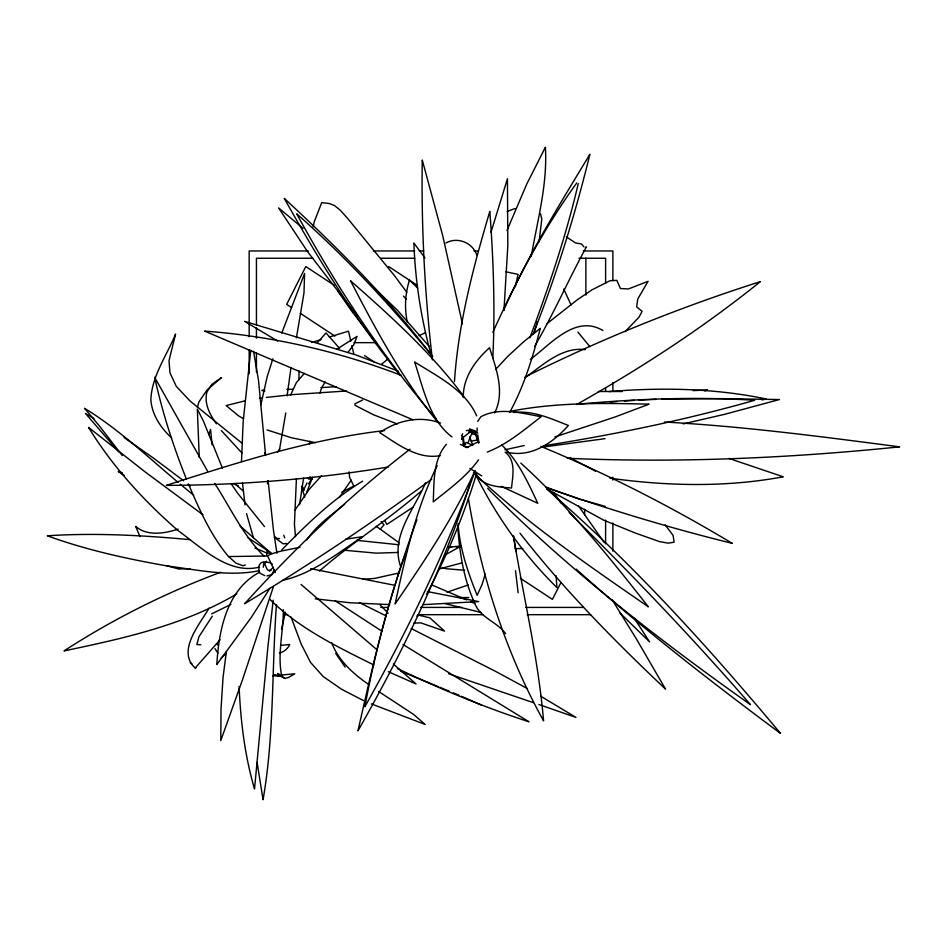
<?xml version="1.0" encoding="UTF-8"?>
<svg xmlns="http://www.w3.org/2000/svg" width="947" height="947" viewBox="0 0 947 947"><rect width="100%" height="100%" fill="white"/><g stroke="black" fill="none" stroke-linecap="round" stroke-linejoin="round"><path stroke-width="1.42" d="M241.485 461.651L243.166 421.687L250.777 350.248M463.249 397.539C463.024 377.557 475.24 360.535 489.552 347.738C496.086 368.454 505.296 392.046 494.606 412.999M296.411 478.709L294.434 524.188L295.488 536.629M492.783 358.333C495.245 309.349 493.458 260.259 489.824 211.394C473.37 266.924 458.277 323.543 454.465 381.546M276.441 604.624C271.694 669.612 274.299 735.357 263.053 799.753L257.111 762.43M283.319 609.655C283.532 631.909 276.974 654.945 281.922 676.774L285 678.431L288.634 677.401L294.801 673.802L280.88 675.081M267.018 551.154L266.675 556.007L228.523 556.564C210.672 535.315 199.403 509.569 188.56 484.272M260.863 404.878L267.243 376.433L272.866 358.83M503.958 310.569L507.829 245.557L507.438 178.77L491.008 232.204M279.495 449.742L285.757 412.975M263.29 567.241L263.775 563.015M287.107 395.929L291.013 367.448M273.186 600.185L267.942 646.399L254.53 788.958C244.752 755.706 240.597 721.046 239.106 686.504M299.56 504.609L303.596 478.069M226.38 651.572L223.03 677.543L221.018 709.173L220.781 740.601L242.444 679.899L273.517 586.442M267.433 483.763L267.835 480.946M539.068 241.816L541.791 219.1L540.548 213.738M309.385 444.072L309.882 441.231M296.435 337.771L303.987 292.907L304.579 273.482L281.756 333.095M531.267 256.14C537.529 220.142 547.638 184.097 545.389 147.247L526.745 184.085L506.976 230.5M313.208 226.83L314.262 221.728L321.72 202.634L328.881 203.439L334.421 205.487L340.068 210.033L347.549 218.343L394.662 275.897L406.855 292.351M285.39 612.153L281.626 629.045M515.298 286.87L518.068 274.381L505.911 271.789M578.274 183.576C566.034 236.099 548.656 287.296 529.87 337.795M536.476 324.395L537.115 321.862M274.18 569.81L271.765 574.758L266.936 575.93M197.45 407.234L198.953 401.836L207.251 389.726L221.491 377.581L211.879 384.352L206.908 392.046C203.913 403.529 209.891 414.691 216.401 423.783M533.919 333.486L536.12 325.697M476.021 475.501C463.391 516.529 446.7 556.386 426.552 594.278M485.278 574.012L482.07 584.488L477.146 595.343C467.925 572.414 459.733 548.633 458.088 523.798M319.944 393.147L321.601 387.974L325.129 381.972M401.019 566.673C382.837 620.332 370.443 675.673 357.966 730.847C402.487 652.53 442.024 570.84 469.736 484.971M208.814 434.602L210.577 429.393L212.081 444.901M306.603 492.641L312.51 477.312M473.796 474.696C444.403 555.001 406.677 632.182 364.891 706.722C376.61 642.977 394.71 580.475 416.929 519.631M401.492 565.359L406.677 550.787M472.446 431.832L468.315 442.06M533.09 334.35C556.173 275.743 574.959 215.49 589.886 154.302C559.192 205.073 527.787 255.702 503.721 310.06M461.556 439.42L462.633 436.792M492.866 332.314C516.364 280.241 543.223 229.328 576.735 182.96M290.504 395.242L296.364 382.635L304.378 373.296M474.625 471.63C453.009 518.459 424.161 561.512 395.1 603.961C405.411 556.954 415.697 509.024 437.194 465.64M306.899 539.908C316.334 525.301 331.343 515.156 344.649 504.218M303.916 489.232L307.006 482.97M308.852 479.218L310.083 476.72M561.003 582.441L552.421 599.38L520.305 578.226M534.653 346.306C553.533 314.049 568.508 279.685 586.359 246.942L585.838 247.108M270.002 588.134L251.192 617.539L216.851 664.486C218.686 630.655 226.747 589.65 259.383 572.343M425.534 482.887C414.597 508.657 390.413 536.203 400.38 565.773M509.711 412.359C524.117 386.127 532.759 357.173 540.299 328.337L523.229 342.127L507.438 356.699L495.577 369.543M461.39 435.88L462.716 433.773M294.872 510.267L309.101 489.457L321.483 475.785M308.521 483.87L311.48 479.241L307.349 477.951M277.471 452.181L279.696 448.795M209.038 608.116C199.9 624.18 176.402 650.991 195.2 668.014L220.106 639.687M477.714 421.379L480.851 416.751C499.448 406.772 521.655 413.235 541.175 416.716C524.212 429.772 507.474 444.226 487.303 452.062M339.286 497.518L351.171 480.2M478.531 459.828C466.48 476.696 449.198 488.972 433.241 501.886C434.188 482.508 432.803 459.863 446.38 444.309M263.609 565.122L266.332 561.216M212.258 616.213L198.953 636.715L196.822 644.481L200.882 644.824M347.857 352.509L353.776 344.732L357.066 336.363L337.049 349.064M464.196 444.617L466.066 442.415L471.76 444.806M319.411 571.041C351.905 542.738 388.767 519.441 421.332 491.031M317.316 342.85L326.017 332.93L339.582 348.413M380.197 529.231L384.056 524.827L381.156 521.513M281.508 550.136C306.319 524.768 332.042 499.519 362.654 481.171M625.079 331.699L638.905 317.281L642.137 311.385L636.633 306.828L637.769 298.98L648.079 281.283L628.453 288.942L620.463 288.563L616.828 280.336L609.904 280.774L592.064 289.794L577.457 299.643L546.502 324.052M381.392 364.429L387.891 358.96M269.386 571.1L273.375 567.277M221.207 657.952L226.38 653.217M530.308 359.422C550.467 344.601 575.35 314.025 602.896 330.503M462.325 438.07L471.807 430.613M410.051 449.186C350.165 495.234 295.381 547.792 244.657 603.701C308.935 565.17 371.342 523.478 431.761 479.146M525.159 377.64C542.832 365.104 562.021 346.578 585.376 349.668M412.762 507.355L386.814 524.437L384.837 520.53M230.914 604.387L211.619 613.905M576.581 404.558C640.776 368.288 702.923 327.993 760.323 281.638C679.615 307.361 600.753 339.133 524.981 377.013M236.88 593.864C184.014 625.198 123.453 638.432 64.005 650.932C113.119 619.042 165.808 592.751 220.651 572.248M445.433 554.741L461.177 546.017L448.061 547.2M341.855 492.203L353.965 485.977M466.835 447.635L477.572 442.095M419.012 335.7L425.179 332.823M362.618 400.013L354.959 403.813L355.007 405.304L373.52 414.786L397.255 423.936M258.91 567.229C228.239 574.734 200.717 546.916 177.799 530.391C143.471 500.478 112.373 466.326 88.544 427.405L145.151 471.926L202.918 514.789M468.232 584.974L446.901 592.242M445.907 243C457.579 236.43 472.896 242.728 476.968 255.465M507.154 211.441L515.192 208.47M704.793 390.886L707.516 389.963L693.192 390.638M258.922 570.745C228.949 576.901 197.947 569.928 168.045 566.093C127.17 558.931 86.39 550.053 47.35 535.789C94.807 532.699 142.452 535.28 189.743 539.624M195.2 668.014L196.372 667.635M245.332 564.992L242.917 565.761L236.052 563.169L228.523 556.564M416.775 616.035L419.19 615.266L429.867 617.882L444.557 631.104L420.705 622.842L413.78 623.162M554.847 436.946L614.946 417.023L649.05 404.168C602.493 403.008 555.262 402.297 509.415 411.507M311.527 342.471L321.104 339.547M329.319 337.037L348.472 331.178L350.84 341.228M478.105 439.929L471.144 441.113M399.492 572.864L374.42 578.451L362.689 579.315M461.296 563.039L439.372 568.934M178.131 529.136C164.671 533.469 147.389 536.535 135.693 526.449L139.919 536.558M524.259 445.528L504.893 449.801M762.122 399.965L766.194 398.971C714.736 388.175 661.326 387.323 609.075 391.561M282.443 580.393C312.581 573.728 337.44 553.344 362.701 536.665L345.631 539.198M683.166 423.901L724.431 414.36L779.428 399.539L722.194 398.64L661.989 399.137M300.104 547.177C289.261 549.84 277.578 550.752 267.539 555.747L275.328 572.568M245.297 400.794L226.132 405.565L238.703 415.958L243.509 418.669M388.258 467.013C314.925 479.123 240.609 485.172 166.281 485.385C237.709 462.444 309.705 439.242 384.541 430.589M440.26 455.661C417.426 459.709 397.787 444.19 379.723 432.637C397.361 420.373 419.995 415.342 440.533 423.108M279.436 652.874C283.934 652.246 287.864 648.553 289.77 644.528L281.247 645.309M604.955 438.674L543.791 446.948M543.27 445.859C614.496 434.626 685.308 420.006 754.688 400.285C696.211 396.533 637.473 398.794 579.162 404.073M513.961 412.501C533.007 410.252 551.095 418.692 568.389 425.475C552.835 442.865 531.113 458.147 506.538 452.098M259.454 398.356L262.177 397.989M266.273 397.444L292.15 394.627L346.566 390.981M466.398 430.625L470.197 430.163L474.187 431.098L477.714 433.17M601.357 402.937L604.293 402.641M286.633 543.471L283.046 543.815L274.37 537.28M398.142 552.444L376.279 553.155L343.927 550.195M610.176 402.037L617.243 401.54M624.322 401.043L634.218 400.356M448.831 547.39L451.719 547.2M456.063 546.916L460.408 546.632M320.962 387.631L336.102 386.707M638.456 400.06L656.105 399.362M264.781 390.282L261.834 390.389L264.687 391.17M286.858 389.442L292.741 389.229M189.98 568.662L178.805 569.017L166.708 565.738M598.326 391.502L622.25 391.513M423.522 604.624L478.649 601.594L427.405 591.567M272.677 675.827L282.289 675.838L273.612 675.045L279.696 675.874M464.634 570.26L446.321 568.745L442.225 567.632M308.308 250.967L249.168 250.967L249.168 336.73M373.355 250.967L414.762 250.967M419.19 250.967L423.629 250.967M473.902 250.967L478.33 250.967M583.305 250.967L612.875 250.967L612.875 280.537M312.664 258.247L256.436 258.247L256.436 324.821M380.718 258.247L414.75 258.247M578.972 258.247L605.607 258.247L605.607 283.402M354.107 342.66L376.255 342.66M515.251 548.573L522.732 548.573M459.946 597.545L468.812 597.545M380.718 607.418L388.116 607.418M420.669 607.418L462.089 607.418M525.715 607.418L583.411 607.418M284.645 614.686L287.604 614.686M417.71 614.686L482.769 614.686M527.124 614.686L590.703 614.686M389.667 604.612L350.177 602.777L315.233 598.824M567.348 458.277C678.194 463.13 789.324 458.17 899.65 446.854C821.499 436.626 743.265 426.339 664.522 422.031M279.614 538.583L276.773 538.429L274.559 536.487M399.018 544.774L356.747 540.335M468.67 431.95L473.938 432.578M268.202 570.212L270.96 570.544M609.892 478.176C667.292 486.166 726.112 487.492 783.252 476.803L728.93 458.431M315.387 442.651L291.416 437.751L267.078 429.938M472.375 433.951L475.43 434.472M393.988 585.151L310.652 568.673M463.036 443.847L465.758 444.451M445.528 603.724L481.123 612.496M605.216 506.396L579.682 499.223L546.265 487.291M264.84 575.669L260.247 573.361L258.815 570.804L259.182 565.134L260.899 562.956L263.609 561.843L269.895 562.601L272.416 564.341M122.364 472.802L118.197 471.488L124.282 475.418M533.457 702.698L448.689 673.814M538.902 704.521L575.977 717.412L540.796 696.246M546.147 487.563C607.311 508.965 669.375 527.905 732.315 543.365C670.926 506.562 607.015 473.784 540.867 446.392M469.475 428.837L476.862 431.796M460.349 444.427L468.019 447.493M438.414 686.729L400.593 671.174M431.678 584.879L466.599 599.853M439.775 687.297L449.292 691.215M453.364 692.896L458.798 695.145M401.421 375.426C338.481 351.313 271.907 336.031 204.647 331.107L412.809 419.746M371.413 703.917L425.215 724.491L413.579 714.417L378.611 691.476M310.119 478.223L312.451 479.229M233.069 483.515L238.372 485.823M461.509 696.294L481.774 705.278M388.365 671.707L416.029 683.971L393.325 663.977M470.635 601.653L474.672 603.452M398.474 371.248L356.096 355.018L244.622 321.353L277.613 341.003M397.409 668.546C440.142 688.919 483.929 707.184 528.982 721.792L403.055 644.552M570.165 457.803L595.545 471.227M501.223 486.344L537.778 503.295C528.095 482.65 518.329 460.976 501.697 444.948M373.935 665.031C337.144 646.706 299.039 628.429 269.611 599.06M359.398 602.588L385.879 615.787M411.164 628.512L496.346 671.778L526.911 688.327M363.376 700.508L341.607 689.274L323.223 676.56L310.569 662.45L301.182 644.078L291.06 617.03M254.921 547.946L266.486 552.882L271.789 553.391L247.901 537.636M481.727 475.915L469.866 468.386M546.81 488.924L603.713 520.175L635.496 533.114L659.633 541.66L668.203 543.152L674.11 542.193L673.08 535.41L665.114 524.78M463.852 446.096L466.196 447.481M93.954 418.538L85.443 413.448L118.777 451.885M382.138 631.353L335.238 600.86M566.318 236.833L575.492 242.929L581.458 243.959L584.027 246.954M388.684 266.545L417.106 285.26M334.22 285.26L305.81 266.545L286.681 304.342L291.617 307.597M300.27 313.291L334.871 336.078M364.524 355.61L374.408 362.133M451.92 436.946C429.074 419.355 423.273 387.986 414.608 361.955C437.36 376.409 465.451 389.963 476.684 415.887M124.069 437.514L152.479 457.389L183.576 480.709M285 678.431L277.755 673.495L281.922 676.774M368.3 684.172C352.994 673.708 338.481 660.497 331.71 642.824M376.314 526.354L399.255 542.88M243.533 491.233L234.749 483.716M241.592 442.853L190.122 401.066L176.237 386.293L169.951 372.739L169.016 360.57L175.574 334.078C166.696 355.681 151.97 375.604 150.845 399.658C151.97 414.928 160.694 427.784 171.632 437.952M188.074 484.166L190.288 485.882M190.193 662.711L192.253 664.356M303.052 228.345L278.607 207.914L307.574 251.665L357.646 316.677M193.662 495.245L180.273 484.213M239.958 525.822L269.919 552.196M178.072 482.366C147.614 456.797 118.624 429.121 84.52 408.287L99.139 425.617L122.293 455.59M264.225 556.339C243.237 535.635 230.535 507.994 214.72 483.384M377.131 649.902L301.039 584.429M546.691 489.031C632.288 562.767 708.131 646.908 780.529 733.416C710.368 681.295 641.285 627.577 576.226 569.147M520.826 463.119C568.413 506.172 608.803 556.481 648.364 606.826C587.909 565.11 526.875 523.36 473.37 472.79M216.461 643.652L218.497 645.452M371.141 284.988L397.385 310.214L429.157 346.342M619.634 612.638L649.571 641.888L634.36 618.355M569.111 512.457C631.744 574.427 692.79 638.065 750.486 704.675C658.544 639.675 569.171 570.035 489.481 490.286L487.658 488.214M241.97 453.009L221.267 430.471M380.28 605.145L388.163 613.159M417.71 288.113L409.471 280.087C405.15 293.582 404.322 308.154 407.317 322.016M505.627 633.709C496.867 621.504 479.975 618.012 474.589 602.86C463.426 578.558 459.496 551.971 457.638 525.514M577.919 332.101L589.851 346.602M505.142 452.145C516.316 460.81 512.718 475.974 511.51 488.025C498.11 486.853 479.573 486.45 475.122 470.647M436.425 419.119C382.162 356.439 336.398 286.503 296.707 213.809C346.093 257.3 390.945 305.774 432.696 356.569M376.551 343.264L351.586 311.03L338.162 291.558M403.458 296.068L406.251 299.37M264.485 526.579L237.673 493.257L231.269 483.917M437.715 422.102C402.428 379.191 375.947 329.923 350.52 280.762C390.969 316.369 431.43 352.876 463.675 396.308M431.714 355.527C388.175 298.163 337.025 247.203 284.289 198.385C318.677 259.798 355.622 320.062 399.918 374.929M520.021 533.232C563.808 589.365 613.81 640.279 665.516 689.085L636.538 639.189L611.999 599.522M578.522 505.923L604.293 542.678M553.782 492.322L560.92 502.869M475.193 473.536L476.732 475.761M335.7 653.383L345.134 667.079M214.945 648.588L217.917 653.17M424.978 257.998L413.898 243.036C415.236 281.093 421.084 318.973 431.358 355.634M207.571 471.204L154.633 377.261C162.257 412.028 173.194 446.001 186.381 479.04M353.965 486.391L349.561 477.312L349.147 471.878M222.427 468.149L203.475 421.214L197.331 409.092L199.261 457.413M475.145 473.583C495.849 515.642 523.502 554.658 556.919 587.578L556.126 575.788M264 562.459L267.433 569.845M563.725 289.013L571.088 304.993M253.382 537.707L246.563 513.641M469.748 436.851L472.778 445.421M283.757 535.221L284.739 537.86M302.933 487.374L304.046 490.475M475.323 432.495L478.78 442.557M474.198 430.376L478.614 443.208M301.537 486.332L304.709 497.009M351.846 345.525L353.87 354.142M264.627 452.642L265.267 455.519M513.274 535.765L513.89 538.606C523.975 599.321 538.37 659.467 543.578 720.88C505.461 652.211 481.242 575.705 468.339 498.335M253.536 351.301L258.519 380.564L265.61 455.247M462.444 323.91L442.699 235.554L422.267 160.043C421.226 226.771 424.694 293.594 432.388 359.884M245.024 504.905L242.503 483.077M276.926 553.19L273.494 530.474L268.119 480.804M513.582 535.955L515.819 551.462M477.762 434.862L478.827 442.356M463.237 437.171L464.456 445.694M462.266 435.561L463.758 446.073M515.511 570.65L518.139 592.751M477.087 428.032L477.17 430.778M612.875 382.564L612.875 391.431M612.875 477.181L612.875 480.141M612.875 523.016L612.875 551.107M605.607 388.448L605.607 391.407M605.607 520.116L605.607 543.791M585.873 258.176L585.873 295.133M584.654 509.285L584.654 515.109M298.98 370.857L298.98 379.723M256.436 327.78L256.436 338.138M256.436 352.935L256.436 372.171M249.168 350.035L249.168 373.686"/></g></svg>
